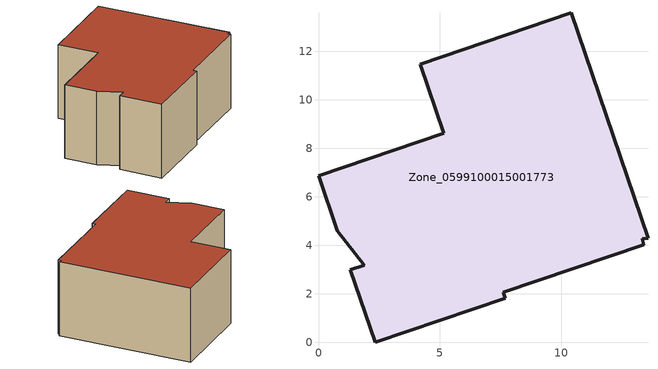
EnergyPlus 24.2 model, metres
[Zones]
Zone_0599100015001773
 floor ground (C_G): 5.17,8.63 4.2,11.48 10.42,13.6 13.59,4.29 13.34,4.26 13.42,4.02 7.62,2.06 7.7,1.82 2.33,0 1.31,2.99 1.89,3.19 0.77,4.61 0,6.87 z0.73
 wall outside (C_F): 7.7,1.82 7.62,2.06 13.42,4.02 13.34,4.26 13.59,4.29 10.42,13.6 4.2,11.48 5.17,8.63 0,6.87 0.77,4.61 1.89,3.19 1.31,2.99 2.33,0 7.7,1.82 z0.73:6.31
 roof outside (C_R): 13.34,4.26 13.59,4.29 10.42,13.6 4.2,11.48 5.17,8.63 0,6.87 0.77,4.61 1.89,3.19 1.31,2.99 2.33,0 7.7,1.82 7.62,2.06 13.42,4.02 z6.31
[BUILDING]
Pand.0599100015001773: North Axis=0; Terrain=City; Loads Convergence Tolerance Value=0.04; Temperature Convergence Tolerance Value=0.4; Solar Distribution=FullExterior; Maximum Number of Warmup Days=25; Minimum Number of Warmup Days=1
[Site:Location]
Rotterdam.The.Hague.AP_ZH_NLD Design_Conditions: Latitude=51.96; Longitude=4.45; Time Zone=1; Elevation=-4.5
[SITE:GROUNDTEMPERATURE:BUILDINGSURFACE]
18, 18, 18, 18, 18, 18, 18, 18, 18, 18, 18, 18
[MATERIAL] Thermal Absorptance=0.9; Solar Absorptance=0.7; Visible Absorptance=0.7
Name | Roughness | Thickness | Conductivity | Density | Specific Heat
G.D.1965 | MediumSmooth | 0.15 | 1 | 540 | 1210
F.D.1965 | Rough | 0.3 | 0.857143 | 1920 | 840
R.D.1965 | MediumRough | 0.2 | 0.08 | 1500 | 1000
[CONSTRUCTION]
C_G: G.D.1965
C_F: F.D.1965
C_R: R.D.1965
[ZONE]
Zone_0599100015001773: Type=1; Multiplier=1; Ceiling Height=Autocalculate; Volume=Autocalculate; Floor Area=autocalculate; Part of Total Floor Area=Yes
[ZONEINFILTRATION:DESIGNFLOWRATE]
Infil_Zone_0599100015001773: Zone or ZoneList or Space or SpaceList=Zone_0599100015001773; Schedule=AlwaysOn; Design Flow Rate Calculation Method=Flow/Area; Flow Rate per Floor Area=0.0042; Constant Term Coefficient=1; Temperature Term Coefficient=0; Velocity Term Coefficient=0; Velocity Squared Term Coefficient=0
[HVACTEMPLATE:ZONE:IDEALLOADSAIRSYSTEM]
Zone_0599100015001773: Maximum Heating Supply Air Temperature=50; Minimum Cooling Supply Air Temperature=13; Maximum Heating Supply Air Humidity Ratio=0.0156; Minimum Cooling Supply Air Humidity Ratio=0.0077; Heating Limit=NoLimit; Cooling Limit=NoLimit; Dehumidification Control Type=ConstantSensibleHeatRatio; Cooling Sensible Heat Ratio=0.7; Dehumidification Setpoint=60; Humidification Control Type=None; Humidification Setpoint=30; Outdoor Air Method=None; Outdoor Air Flow Rate per Person=0.00944; Outdoor Air Flow Rate per Zone Floor Area=0; Outdoor Air Flow Rate per Zone=0; Demand Controlled Ventilation Type=None; Outdoor Air Economizer Type=NoEconomizer; Heat Recovery Type=None; Sensible Heat Recovery Effectiveness=0.7; Latent Heat Recovery Effectiveness=0.65
[ZONECONTROL:THERMOSTAT]
ThermostatControl_Zone_0599100015001773: Zone or ZoneList=Zone_0599100015001773; Control Type Schedule=DualSetpointControlType; Control 1=Thermostat_Zone_0599100015001773; Temperature Difference Between Cutout And Setpoint=0
[THERMOSTATSETPOINT:DUALSETPOINT]
Thermostat_Zone_0599100015001773: Heating Setpoint Temperature Schedule=HeatingSetpoint_Zone_0599100015001773; Cooling Setpoint Temperature Schedule=CoolingSetpoint_Zone_0599100015001773
[SCHEDULE:COMPACT]
HeatingSetpoint_Zone_0599100015001773: Through: 12/31, For: AllDays, Until: 24:00, 21
CoolingSetpoint_Zone_0599100015001773: Through: 12/31, For: AllDays, Until: 24:00, 24
DualSetpointControlType: Through: 12/31, For: AllDays, Until: 24:00, 4
AlwaysOn: Through: 12/31, For: AllDays, Until: 24:00, 1
